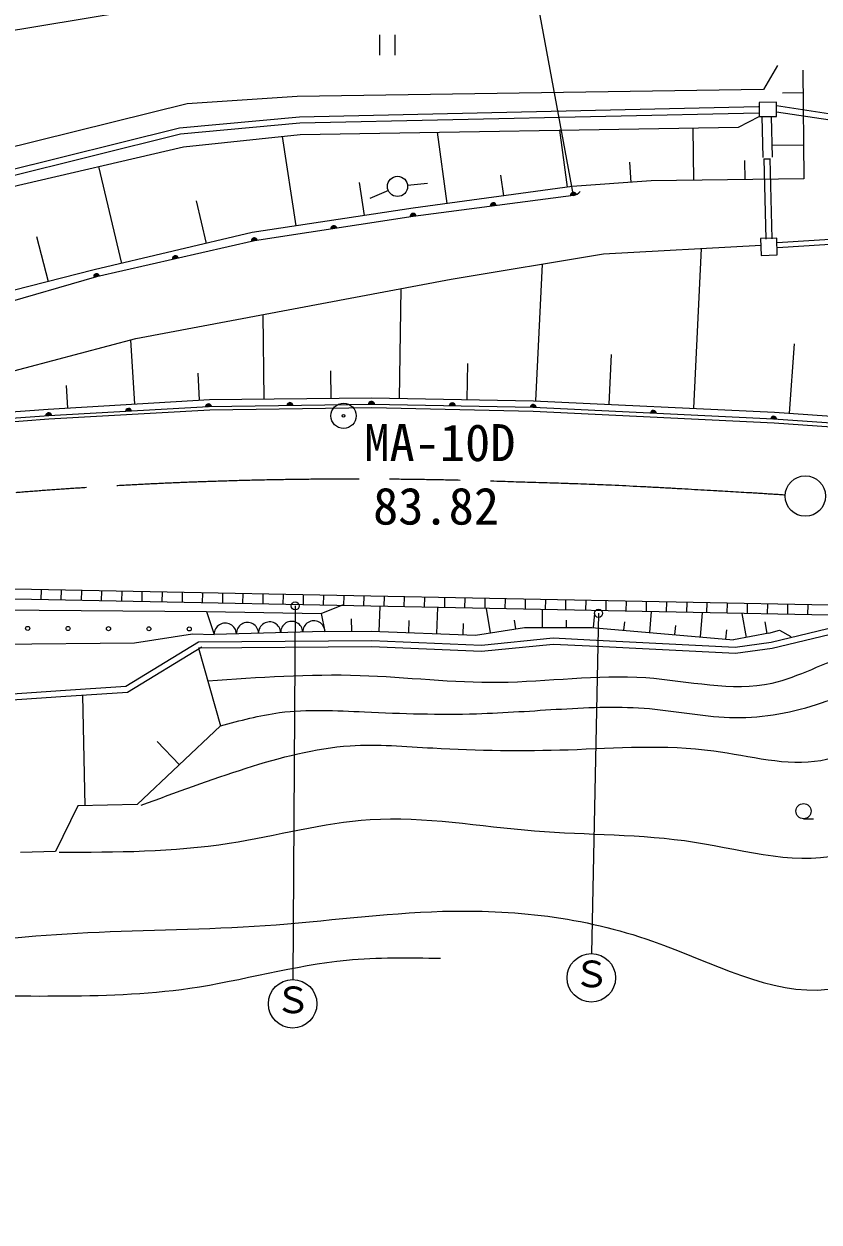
# Model space of a CAD drawing. Units: millimetres, scale not verified. Extents: x 40000 to 680000, y 20000 to 380000.
# Drawn here: x 315657 to 355012, y 290175 to 349515 of the extents above; entities that cross this region are included whole.
import ezdxf
from ezdxf.enums import TextEntityAlignment as Align

# ---------------------------------------------------------------- set-up
doc = ezdxf.new("R2010")
doc.units = ezdxf.units.MM
doc.header["$LTSCALE"] = 1000
doc.linetypes.add('CHAIN', pattern=[18.5, 12, -1.5, 3.5, -1.5])
for name, color, linetype, lineweight in [('M-BGD', 7, 'Continuous', 25), ('M-BMK', 2, 'CHAIN', 13), ('M-BMK-SRVR', 3, 'Continuous', 25), ('M-STR-HTXT', 7, 'Continuous', 13), ('M-STR-STR3', 7, 'Continuous', 25)]:
    doc.layers.add(name, color=color, linetype=linetype, lineweight=lineweight)
doc.styles.add('ＭＳ ゴシック', font='')
doc.styles.get('ＭＳ ゴシック').set_extended_font_data('MS Gothic')

msp = doc.modelspace()

# ---------------------------------------------------------------- linework, layer by layer
at = {"layer": 'M-BGD'}
for p, q in [((333267, 347972), (333267, 348972)), ((334017, 348972), (334017, 347972)), ((352955, 347454), (352258, 346273)), ((354205, 347225), (354266, 341840)), ((352258, 346273), (329182, 345918)), ((353212, 346107), (354218, 346118)), ((323727, 345562), (314467, 343264)), ((329182, 345918), (323727, 345562)), ((352020, 345403), (329300, 344898)), ((352906, 345636), (352045, 345632)), ((352045, 345632), (352048, 344929)), ((352910, 344934), (352906, 345636)), ((361837, 344086), (352907, 345456)), ((329300, 344898), (323355, 344352)), ((352026, 345103), (329317, 344599)), ((351029, 344408), (352048, 344929)), ((352048, 344929), (352910, 344934)), ((352189, 344930), (352236, 342908)), ((352639, 344933), (352686, 342919)), ((361825, 343785), (352909, 345152)), ((323355, 344352), (314602, 342178)), ((329317, 344599), (323405, 344055)), ((329322, 344034), (351029, 344408)), ((342160, 344255), (342544, 341439)), ((348770, 344369), (348804, 341768)), ((323405, 344055), (314668, 341885)), ((323546, 343429), (329322, 344034)), ((328443, 343942), (329117, 339515)), ((336106, 344151), (336587, 340626)), ((314886, 341413), (323546, 343429)), ((352672, 343512), (354247, 343530)), ((319348, 342452), (320479, 337658)), ((345623, 342676), (345692, 341671)), ((351331, 342755), (351343, 341801)), ((352278, 342827), (352613, 342837)), ((352389, 338857), (352292, 342828)), ((352689, 338865), (352591, 342836)), ((339252, 342028), (339391, 341009)), ((354266, 341840), (346698, 341739)), ((332243, 341665), (332492, 340029)), ((333699, 341265), (332779, 340865)), ((334639, 341525), (335639, 341635)), ((342788, 341472), (334918, 340399)), ((346698, 341739), (342788, 341472)), ((324184, 340757), (324681, 338649)), ((342857, 341026), (334923, 339983)), ((334918, 340399), (326960, 339186)), ((334923, 339983), (327064, 338769)), ((316285, 338982), (316855, 336757)), ((326960, 339186), (319136, 337341)), ((352922, 338907), (352122, 338886)), ((352122, 338886), (352143, 338054)), ((352944, 338075), (352922, 338907)), ((356724, 338922), (352940, 338681)), ((327064, 338769), (319253, 336993)), ((344344, 338131), (352152, 338565)), ((349173, 338400), (348797, 330478)), ((356738, 338673), (352956, 338432)), ((336805, 336867), (344344, 338131)), ((352143, 338054), (352944, 338075)), ((319136, 337341), (311201, 335311)), ((341305, 337622), (340983, 330848)), ((319253, 336993), (311607, 334786)), ((321187, 333939), (336805, 336867)), ((334316, 336401), (334221, 330970)), ((327487, 335120), (327532, 330936)), ((311404, 331349), (321187, 333939)), ((320933, 333871), (321121, 330689)), ((353780, 333668), (353532, 330235)), ((344730, 333140), (344613, 330676)), ((330835, 332342), (330849, 330972)), ((337606, 332693), (337575, 330911)), ((324255, 332214), (324333, 330878)), ((317738, 331607), (317804, 330493)), ((316848, 330437), (324843, 330908)), ((324789, 330545), (316882, 330105)), ((332857, 330673), (324789, 330545)), ((324843, 330908), (332864, 330994)), ((340866, 330513), (332857, 330673)), ((332864, 330994), (340876, 330853)), ((340876, 330853), (352814, 330287)), ((308908, 329857), (316848, 330437)), ((316882, 330105), (308919, 329521)), ((308939, 329336), (316895, 329958)), ((316895, 329958), (324862, 330405)), ((324862, 330405), (332872, 330514)), ((332872, 330514), (340862, 330331)), ((340862, 330331), (352792, 329763)), ((352763, 329933), (340866, 330513)), ((368781, 328829), (352763, 329933)), ((352814, 330287), (368798, 329131)), ((352792, 329763), (368772, 328637)), ((356441, 320216), (312495, 321078)), ((356454, 320716), (312504, 321577)), ((316500, 321499), (316490, 320999)), ((317499, 321480), (317489, 320980)), ((318497, 321460), (318488, 320960)), ((319496, 321440), (319486, 320940)), ((320495, 321421), (320485, 320921)), ((321494, 321401), (321484, 320901)), ((322493, 321382), (322483, 320882)), ((323491, 321362), (323482, 320862)), ((324490, 321342), (324480, 320843)), ((325489, 321323), (325479, 320823)), ((326488, 321303), (326478, 320803)), ((327486, 321284), (327477, 320784)), ((328485, 321264), (328475, 320764)), ((329484, 321245), (329474, 320745)), ((330483, 321225), (330473, 320725)), ((331482, 321205), (331472, 320705)), ((332480, 321186), (332471, 320686)), ((333479, 321166), (333469, 320666)), ((334478, 321147), (334468, 320647)), ((335477, 321127), (335467, 320627)), ((336475, 321107), (336466, 320608)), ((337474, 321088), (337464, 320588)), ((338473, 321068), (338463, 320568)), ((339472, 321049), (339462, 320549)), ((305630, 320576), (324691, 320409)), ((330366, 320311), (331477, 320754)), ((333271, 320670), (333223, 319431)), ((336122, 320614), (336072, 319320)), ((338539, 320567), (338726, 319357)), ((340471, 321029), (340461, 320529)), ((341306, 320513), (341307, 319624)), ((341469, 321010), (341459, 320510)), ((342468, 320990), (342458, 320490)), ((343467, 320970), (343457, 320470)), ((344466, 320951), (344456, 320451)), ((345464, 320931), (345455, 320431)), ((346463, 320912), (346453, 320412)), ((347462, 320892), (347452, 320392)), ((348461, 320872), (348451, 320373)), ((349460, 320853), (349450, 320353)), ((350458, 320833), (350448, 320333)), ((351457, 320814), (351447, 320314)), ((352456, 320794), (352446, 320294)), ((353455, 320775), (353445, 320275)), ((354453, 320755), (354444, 320255)), ((324691, 320409), (325076, 319280)), ((324691, 320409), (330366, 320311)), ((330366, 320311), (330553, 319422)), ((331859, 320045), (331866, 319435)), ((334709, 319964), (334686, 319374)), ((339921, 319991), (339989, 319553)), ((342499, 319991), (342500, 319625)), ((343899, 320318), (343838, 319620)), ((345377, 319909), (345340, 319490)), ((346709, 320407), (346620, 319378)), ((349233, 320357), (349129, 319161)), ((351186, 320319), (351405, 319134)), ((352325, 319909), (352433, 319324)), ((321130, 318869), (324001, 319310)), ((324001, 319310), (325076, 319280)), ((330553, 319422), (325076, 319280)), ((330553, 319422), (332836, 319446)), ((332836, 319446), (338005, 319246)), ((337396, 319828), (337375, 319270)), ((338005, 319246), (340436, 319623)), ((340436, 319623), (343764, 319626)), ((343764, 319626), (350776, 319018)), ((347901, 319719), (347862, 319271)), ((350425, 319502), (350386, 319051)), ((352522, 319340), (350776, 319018)), ((352522, 319340), (353059, 319491)), ((356371, 319773), (352638, 318878)), ((356403, 319472), (352693, 318583)), ((353059, 319491), (353619, 319183)), ((305818, 318717), (321130, 318869)), ((324299, 318902), (320693, 316702)), ((332872, 318958), (324299, 318902)), ((332867, 318658), (324301, 318602)), ((338310, 318426), (332867, 318658)), ((338301, 318727), (332872, 318958)), ((341848, 319087), (338301, 318727)), ((341856, 318787), (338310, 318426)), ((343672, 319002), (341848, 319087)), ((343658, 318703), (341856, 318787)), ((350876, 318334), (343658, 318703)), ((350864, 318635), (343672, 319002)), ((352638, 318878), (350864, 318635)), ((324455, 318645), (320787, 316407)), ((324301, 318602), (325388, 314760)), ((352693, 318583), (350876, 318334)), ((317464, 316483), (306711, 315781)), ((320693, 316702), (317464, 316483)), ((320787, 316407), (317484, 316184)), ((317484, 316184), (306747, 315483)), ((318546, 316256), (318669, 310792)), ((325388, 314760), (321262, 310851)), ((322257, 313981), (323349, 312828)), ((318328, 310785), (317217, 308521)), ((321262, 310851), (318328, 310785)), ((354245, 310153), (354745, 310153)), ((317217, 308521), (315489, 308475))]:
    msp.add_line(p, q, dxfattribs=at)
for centre, radius in [((334148, 341470), 500), ((329083, 320691), 200), ((344099, 320324), 200), ((315840, 319579), 100), ((317840, 319572), 100), ((319840, 319565), 100), ((321840, 319558), 100), ((323840, 319551), 100), ((354245, 310528), 375)]:
    msp.add_circle(centre, radius, dxfattribs=at)
for centre, radius, start, end in [((342792, 341522), 500, 277.49011, 322.49011), ((338890, 340505), 150, 7.49011, 187.49011), ((342857, 341026), 150, 7.49011, 187.49011), ((342857, 341026), 100, 7.49011, 187.49011), ((342857, 341026), 50, 7.49011, 187.49011), ((334923, 339983), 150, 7.49011, 188.78366), ((334923, 339983), 100, 7.49011, 188.78366), ((334923, 339983), 50, 7.49011, 188.78366), ((338890, 340505), 100, 7.49011, 187.49011), ((338890, 340505), 50, 7.49011, 187.49011), ((330993, 339376), 150, 8.78366, 188.78366), ((330993, 339376), 100, 8.78366, 188.78366), ((330993, 339376), 50, 8.78366, 188.78366), ((327064, 338769), 150, 8.78366, 192.81108), ((327064, 338769), 100, 8.78366, 192.81108), ((327064, 338769), 50, 8.78366, 192.81108), ((323158, 337881), 150, 12.81108, 192.81108), ((323158, 337881), 100, 12.81108, 192.81108), ((323158, 337881), 50, 12.81108, 192.81108), ((319253, 336993), 150, 12.81108, 196.09899), ((319253, 336993), 100, 12.81108, 196.09899), ((319253, 336993), 50, 12.81108, 196.09899), ((324789, 330545), 150, 0.90875, 183.19011), ((324789, 330545), 100, 0.90875, 183.19011), ((324789, 330545), 50, 0.90875, 183.19011), ((328823, 330609), 150, 0.90875, 180.90875), ((328823, 330609), 100, 0.90875, 180.90875), ((328823, 330609), 50, 0.90875, 180.90875), ((332857, 330673), 150, 358.85259, 180.90875), ((332857, 330673), 100, 358.85259, 180.90875), ((332857, 330673), 50, 358.85259, 180.90875), ((336861, 330593), 150, 358.85259, 178.85259), ((336861, 330593), 100, 358.85259, 178.85259), ((336861, 330593), 50, 358.85259, 178.85259), ((340866, 330513), 150, 357.20917, 178.85259), ((340866, 330513), 100, 357.20917, 178.85259), ((340866, 330513), 50, 357.20917, 178.85259), ((316882, 330105), 150, 3.19011, 184.19464), ((316882, 330105), 100, 3.19011, 184.19464), ((316882, 330105), 50, 3.19011, 184.19464), ((320835, 330325), 150, 3.19011, 183.19011), ((320835, 330325), 100, 3.19011, 183.19011), ((320835, 330325), 50, 3.19011, 183.19011), ((346814, 330223), 150, 357.20917, 177.20917), ((346814, 330223), 100, 357.20917, 177.20917), ((346814, 330223), 50, 357.20917, 177.20917), ((352763, 329933), 150, 356.05737, 177.20917), ((352763, 329933), 100, 356.05737, 177.20917), ((352763, 329933), 50, 356.05737, 177.20917), ((326719, 319322), 548, 1.48024, 181.48024), ((327815, 319351), 548, 1.48024, 181.48024), ((328910, 319379), 548, 1.48024, 181.48024), ((330005, 319407), 548, 1.48024, 181.48024), ((325624, 319294), 548, 1.48024, 181.48024)]:
    msp.add_arc(centre, radius, start, end, dxfattribs=at)
for points, knots in [([(324758, 316986), (327269, 317160), (329780, 317334), (332293, 317252), (334591, 317176), (336891, 316886), (339180, 316911), (341593, 316937), (343993, 317313), (346445, 317138), (348553, 316988), (350698, 316430), (352689, 316873), (354019, 317170), (355280, 317913), (356624, 318273), (357653, 318549), (358730, 318600), (359803, 318614), (364621, 318676), (369366, 317990), (374140, 317966), (377057, 317951), (379986, 318184), (382909, 318136), (385757, 318090), (388600, 317778), (391424, 317455), (395603, 316977), (399741, 316474), (404003, 316199), (407670, 315963), (411429, 315896), (414731, 314411), (415765, 313946), (416753, 313343), (417820, 312981), (418806, 312647), (419858, 312520), (420911, 312392)], [0, 0, 0, 0, 1, 1, 1, 2, 2, 2, 3, 3, 3, 4, 4, 4, 5, 5, 5, 6, 6, 6, 7, 7, 7, 8, 8, 8, 9, 9, 9, 10, 10, 10, 11, 11, 11, 12, 12, 12, 13, 13, 13, 13]), ([(325380, 314752), (326350, 315015), (327320, 315277), (328306, 315407), (329689, 315588), (331103, 315507), (332511, 315442), (334366, 315357), (336210, 315298), (338053, 315353), (339454, 315395), (340854, 315502), (342258, 315585), (343714, 315671), (345174, 315731), (346624, 315603), (348035, 315478), (349437, 315174), (350847, 315157), (352294, 315140), (353749, 315424), (355142, 315888), (356367, 316296), (357543, 316844), (358777, 317100), (360304, 317416), (361918, 317287), (363517, 317153), (367573, 316814), (371536, 316445), (375528, 316690), (377544, 316813), (379568, 317093), (381586, 317100), (384233, 317108), (386870, 316647), (389514, 316331), (391933, 316042), (394358, 315875), (396771, 315649), (400786, 315274), (404768, 314734), (408839, 314447), (410322, 314342), (411817, 314271), (413210, 313805), (415016, 313202), (416650, 311935), (418462, 311520), (419946, 311179), (421550, 311410), (423153, 311640)], [0, 0, 0, 0, 1, 1, 1, 2, 2, 2, 3, 3, 3, 4, 4, 4, 5, 5, 5, 6, 6, 6, 7, 7, 7, 8, 8, 8, 9, 9, 9, 10, 10, 10, 11, 11, 11, 12, 12, 12, 13, 13, 13, 14, 14, 14, 15, 15, 15, 16, 16, 16, 17, 17, 17, 17]), ([(321457, 310817), (323177, 311455), (324896, 312093), (326658, 312653), (328340, 313187), (330060, 313650), (331803, 313765), (333157, 313855), (334525, 313735), (335891, 313654), (338131, 313522), (340366, 313496), (342594, 313571), (344988, 313651), (347372, 313847), (349797, 313515), (351592, 313269), (353410, 312734), (355109, 313042), (356590, 313311), (357981, 314220), (359439, 314730), (362885, 315936), (366702, 314908), (370421, 314355), (373471, 313901), (376457, 313766), (379432, 314167), (380904, 314365), (382374, 314695), (383843, 314824), (388489, 315233), (393135, 313643), (397829, 313041), (401185, 312610), (404565, 312684), (407872, 312196), (410689, 311780), (413452, 310956), (416226, 310225), (416850, 310060), (417475, 309901), (418077, 309672), (418277, 309595), (418476, 309511), (418679, 309441), (418779, 309407), (418881, 309376), (418982, 309344), (419177, 309283), (419369, 309219), (419568, 309167), (420056, 309040), (420582, 308989), (421067, 309107), (421436, 309197), (421781, 309384), (422147, 309467), (422512, 309550), (422897, 309530), (423281, 309510)], [0, 0, 0, 0, 1, 1, 1, 2, 2, 2, 3, 3, 3, 4, 4, 4, 5, 5, 5, 6, 6, 6, 7, 7, 7, 8, 8, 8, 9, 9, 9, 10, 10, 10, 11, 11, 11, 12, 12, 12, 13, 13, 13, 14, 14, 14, 15, 15, 15, 16, 16, 16, 17, 17, 17, 18, 18, 18, 19, 19, 19, 20, 20, 20, 20]), ([(317397, 308491), (320218, 308498), (323038, 308505), (325819, 308937), (328151, 309300), (330454, 309961), (332791, 310109), (335488, 310280), (338229, 309767), (340934, 309551), (343565, 309341), (346162, 309413), (348854, 308993), (351431, 308591), (354096, 307739), (356439, 308491), (357623, 308872), (358725, 309662), (359897, 310164), (362994, 311492), (366580, 310811), (370047, 310276), (374299, 309620), (378373, 309184), (382485, 309774), (384603, 310078), (386732, 310654), (388843, 310611), (390949, 310568), (393037, 309908), (395145, 309495), (399085, 308724), (403094, 308816), (407081, 308714), (408633, 308675), (410182, 308606), (411733, 308504), (411992, 308487), (412251, 308469), (412507, 308431), (412764, 308393), (413019, 308334), (413276, 308290), (413527, 308246), (413782, 308216), (414033, 308173), (414400, 308111), (414761, 308023), (415126, 307942), (416023, 307743), (416941, 307586), (417784, 307255), (418729, 306884), (419580, 306294), (420441, 305703), (421219, 305169), (422006, 304634), (422920, 304448), (423673, 304296), (424513, 304381), (425189, 304747), (425987, 305179), (426558, 306001), (427309, 306419), (428294, 306967), (429591, 306820), (430833, 306748), (433265, 306605), (435490, 306747), (437761, 306598), (439611, 306478), (441491, 306164), (443375, 306001), (445981, 305776), (448595, 305837), (451168, 305494), (452525, 305312), (453871, 305018), (455230, 304807), (456771, 304566), (458329, 304432), (459858, 304150), (462354, 303689), (464773, 302835), (467144, 301880), (470407, 300567), (473578, 299064), (476879, 297939), (479303, 297112), (481798, 296488), (484225, 295580), (485909, 294949), (487561, 294182), (489301, 293878), (490277, 293707), (491282, 293682), (492287, 293549), (493811, 293348), (495337, 292899), (496587, 292056), (497365, 291531), (498036, 290853), (498707, 290175)], [0, 0, 0, 0, 1, 1, 1, 2, 2, 2, 3, 3, 3, 4, 4, 4, 5, 5, 5, 6, 6, 6, 7, 7, 7, 8, 8, 8, 9, 9, 9, 10, 10, 10, 11, 11, 11, 12, 12, 12, 13, 13, 13, 14, 14, 14, 15, 15, 15, 16, 16, 16, 17, 17, 17, 18, 18, 18, 19, 19, 19, 20, 20, 20, 21, 21, 21, 22, 22, 22, 23, 23, 23, 24, 24, 24, 25, 25, 25, 26, 26, 26, 27, 27, 27, 28, 28, 28, 29, 29, 29, 30, 30, 30, 31, 31, 31, 32, 32, 32, 33, 33, 33, 34, 34, 34, 34]), ([(310560, 303816), (313312, 304093), (316065, 304370), (318824, 304512), (321746, 304661), (324675, 304658), (327599, 304863), (330529, 305067), (333454, 305480), (336373, 305565), (339853, 305665), (343325, 305301), (346763, 304090), (349719, 303049), (352650, 301383), (355467, 301704), (357493, 301934), (359461, 303192), (361504, 304090), (365098, 305669), (368929, 306135), (372736, 306126), (376631, 306117), (380503, 305610), (384389, 305354), (388340, 305093), (392307, 305091), (396252, 304863), (398541, 304730), (400822, 304522), (403132, 304512), (404968, 304504), (406822, 304621), (408607, 304371), (411387, 303982), (413998, 302702), (416610, 301423)], [0, 0, 0, 0, 1, 1, 1, 2, 2, 2, 3, 3, 3, 4, 4, 4, 5, 5, 5, 6, 6, 6, 7, 7, 7, 8, 8, 8, 9, 9, 9, 10, 10, 10, 11, 11, 11, 12, 12, 12, 12]), ([(288079, 296822), (288916, 297796), (289752, 298769), (290762, 299361), (292980, 300660), (296035, 300113), (298810, 300415), (301197, 300675), (303378, 301563), (305661, 301756), (307245, 301890), (308878, 301690), (310500, 301565), (312762, 301390), (315002, 301360), (317255, 301373), (319462, 301385), (321681, 301437), (323866, 301756), (326467, 302136), (329020, 302893), (331627, 303145), (333163, 303294), (334719, 303268), (336274, 303241)], [0, 0, 0, 0, 1, 1, 1, 2, 2, 2, 3, 3, 3, 4, 4, 4, 5, 5, 5, 6, 6, 6, 7, 7, 7, 8, 8, 8, 8])]:
    msp.add_open_spline(points, degree=3, knots=knots, dxfattribs=at)
at = {"layer": 'M-BMK'}
for points, knots in [([(265622, 317355), (266343, 317521), (267064, 317688), (267786, 317854), (268507, 318020), (269229, 318186), (269950, 318351), (270672, 318517), (271393, 318682), (272115, 318847), (276445, 319835), (280778, 320812), (285126, 321722), (291655, 323090), (298220, 324308), (304832, 325194), (311439, 326079), (318092, 326633), (324755, 326864), (329197, 327018), (333643, 327029), (338084, 326904), (338825, 326883), (339566, 326859), (340306, 326836), (341047, 326813), (341787, 326791), (342527, 326766), (343266, 326741), (344005, 326711), (344744, 326682)], [0, 0, 0, 0, 1, 1, 1, 2, 2, 2, 3, 3, 3, 4, 4, 4, 5, 5, 5, 6, 6, 6, 7, 7, 7, 8, 8, 8, 9, 9, 9, 10, 10, 10, 10]), ([(344744, 326682), (345693, 326636), (346643, 326590), (347592, 326537), (348430, 326491), (349268, 326439), (350107, 326391), (350811, 326350), (351515, 326313), (352218, 326269), (352594, 326245), (352969, 326220), (353345, 326195)], [0, 0, 0, 0, 1, 1, 1, 2, 2, 2, 3, 3, 3, 4, 4, 4, 4])]:
    msp.add_open_spline(points, degree=3, knots=knots, dxfattribs=at)
at = {"layer": 'M-BMK-SRVR'}
for centre, radius in [((331477, 330106), 625), ((331477, 330106), 70), ((354336, 326132), 1000)]:
    msp.add_circle(centre, radius, dxfattribs=at)
at = {"layer": 'M-STR-HTXT'}
for p, q in [((329083, 320691), (328960, 302185)), ((344099, 320324), (343745, 303471))]:
    msp.add_line(p, q, dxfattribs=at)
for centre in [(343739, 302271), (328957, 300985)]:
    msp.add_circle(centre, 1200, dxfattribs=at)
at = {"layer": 'M-STR-STR3'}
for p, q in [((302328, 347068), (340570, 353443)), ((342857, 341026), (340674, 352871))]:
    msp.add_line(p, q, dxfattribs=at)

# ---------------------------------------------------------------- texts
at = {"layer": 'M-BMK-SRVR', "style": 'ＭＳ ゴシック'}
for s, p in [('MA-10D', (332503, 327312)), ('83.82', (332937, 324170))]:
    msp.add_text(s, height=1833, dxfattribs=at).set_placement(p, align=Align.BOTTOM_LEFT)
at = {"layer": 'M-STR-HTXT', "style": 'ＭＳ ゴシック'}
for p in [(342849, 301409), (328067, 300124)]:
    msp.add_text('Ｓ', height=1320, dxfattribs=at).set_placement(p, align=Align.BOTTOM_LEFT)

doc.saveas('drawing.dxf')
